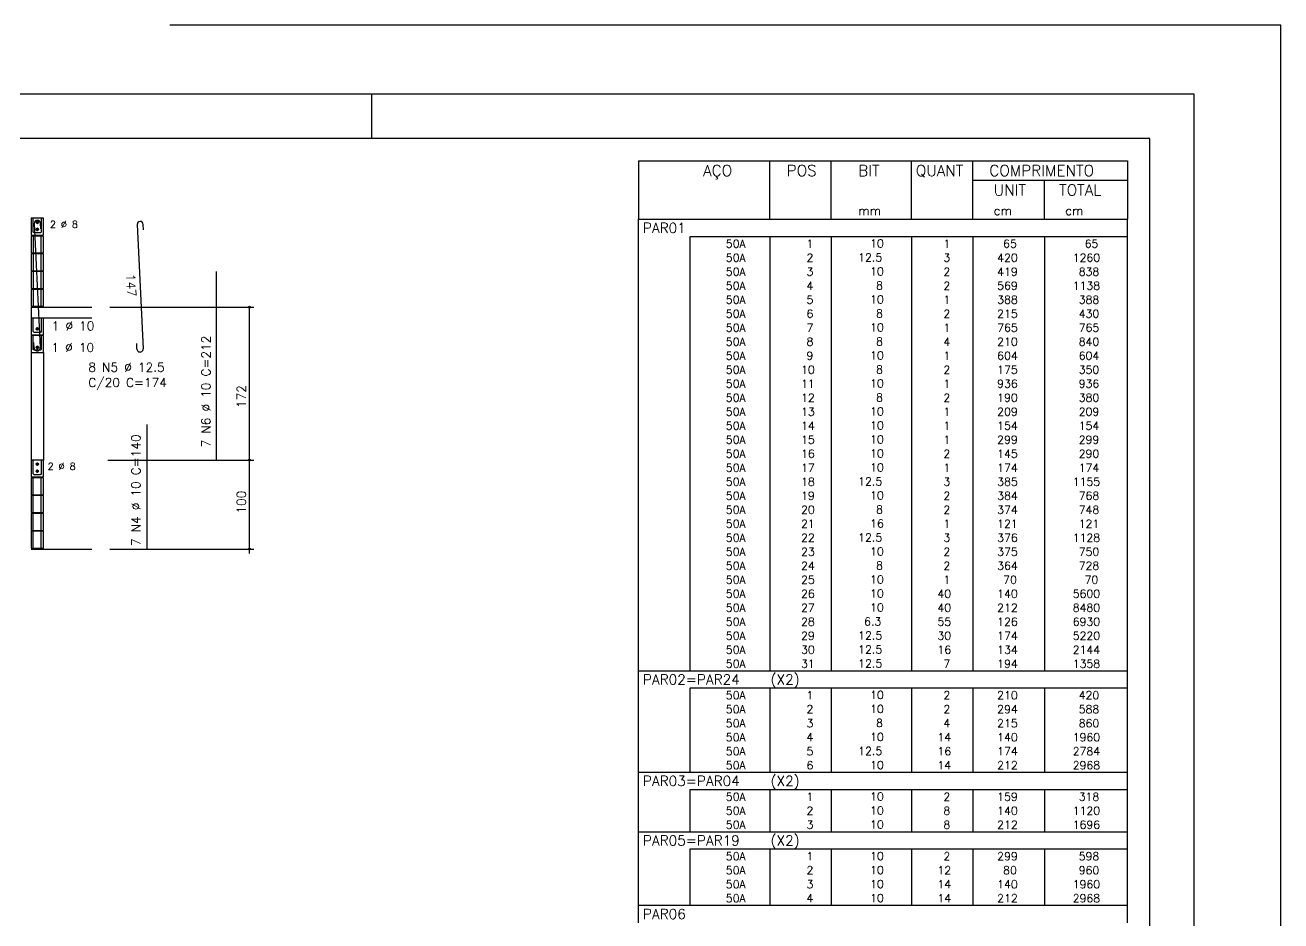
# Model space of a CAD drawing. Extents: x -2 to 121, y -2 to 61.
# Drawn here: x 92.6 to 120.85, y 40.79 to 60.95 of the extents above; entities that cross this region are included whole.
import ezdxf

# ---------------------------------------------------------------- set-up
doc = ezdxf.new("R2010")
doc.units = 0
doc.header["$MEASUREMENT"] = 0
doc.linetypes.add('HIDDEN', pattern=[0.375, 0.25, -0.125])
doc.layers.get('Defpoints').update_dxf_attribs({"linetype": 'CONTINUOUS'})
for name, color, linetype in [('ARQ_FOLHA', 7, 'CONTINUOUS'), ('PENA_02', 2, 'CONTINUOUS'), ('PENA_03', 3, 'CONTINUOUS'), ('PENA_05', 5, 'CONTINUOUS')]:
    doc.layers.add(name, color=color, linetype=linetype)
doc.styles.get("Standard").update_dxf_attribs({"font": 'ROMANS.SHX'})

msp = doc.modelspace()

# ---------------------------------------------------------------- linework, layer by layer
at = {"layer": 'ARQ_FOLHA', "color": 1}
msp.add_line((100.4, 58.396255), (100.4, 59.396255), dxfattribs=at)
for points in [[(0, -0.003745), (118.9, -0.003745), (118.9, 59.396255), (0, 59.396255)], [(2.5, 0.996255), (117.9, 0.996255), (117.9, 58.396255), (2.5, 58.396255)]]:
    msp.add_lwpolyline(points, close=True, dxfattribs=at)
at = {"layer": 'Defpoints', "color": 8, "linetype": 'HIDDEN', "ltscale": 100}
msp.add_lwpolyline([(-1.95, 60.946255), (-1.95, -1.553745), (120.85, -1.553745), (120.85, 60.946255)], close=True, dxfattribs=at)
at = {"layer": 'PENA_02', "linetype": 'Continuous'}
for p, q in [((106.4, 57.892511), (106.4, 56.580011)), ((106.4, 57.892511), (117.4, 57.892511)), ((109.35, 56.580011), (109.35, 57.892511)), ((110.73, 56.580011), (110.73, 57.892511)), ((112.54, 56.580011), (112.54, 57.892511)), ((113.92, 56.580011), (113.92, 57.892511)), ((117.4, 57.892511), (117.4, 56.580011)), ((113.92, 57.455011), (117.4, 57.455011)), ((115.53, 56.580011), (115.53, 57.455011)), ((106.4, 56.580011), (117.4, 56.580011)), ((106.4, 56.186261), (106.4, 56.580011)), ((106.4, 56.580011), (117.4, 56.580011)), ((117.4, 56.186261), (117.4, 56.580011)), ((106.4, 55.871261), (106.4, 56.186261)), ((117.4, 56.186261), (107.55, 56.186261)), ((107.55, 56.186261), (107.55, 55.871261)), ((109.35, 56.186261), (109.35, 55.871261)), ((110.73, 56.186261), (110.73, 55.871261)), ((112.54, 56.186261), (112.54, 55.871261)), ((113.92, 56.186261), (113.92, 55.871261)), ((115.53, 56.186261), (115.53, 55.871261)), ((117.4, 55.871261), (117.4, 56.186261)), ((106.4, 55.556261), (106.4, 55.871261)), ((107.55, 55.871261), (107.55, 55.556261)), ((109.35, 55.871261), (109.35, 55.556261)), ((110.73, 55.871261), (110.73, 55.556261)), ((112.54, 55.871261), (112.54, 55.556261)), ((113.92, 55.871261), (113.92, 55.556261)), ((115.53, 55.871261), (115.53, 55.556261)), ((117.4, 55.556261), (117.4, 55.871261)), ((106.4, 55.241261), (106.4, 55.556261)), ((107.55, 55.556261), (107.55, 55.241261)), ((109.35, 55.556261), (109.35, 55.241261)), ((110.73, 55.556261), (110.73, 55.241261)), ((112.54, 55.556261), (112.54, 55.241261)), ((113.92, 55.556261), (113.92, 55.241261)), ((115.53, 55.556261), (115.53, 55.241261)), ((117.4, 55.241261), (117.4, 55.556261)), ((106.4, 54.926261), (106.4, 55.241261)), ((107.55, 55.241261), (107.55, 54.926261)), ((109.35, 55.241261), (109.35, 54.926261)), ((110.73, 55.241261), (110.73, 54.926261)), ((112.54, 55.241261), (112.54, 54.926261)), ((113.92, 55.241261), (113.92, 54.926261)), ((115.53, 55.241261), (115.53, 54.926261)), ((117.4, 54.926261), (117.4, 55.241261)), ((106.4, 54.611262), (106.4, 54.926261)), ((107.55, 54.926261), (107.55, 54.611262)), ((109.35, 54.926261), (109.35, 54.611262)), ((110.73, 54.926261), (110.73, 54.611262)), ((112.54, 54.926261), (112.54, 54.611262)), ((113.92, 54.926261), (113.92, 54.611262)), ((115.53, 54.926261), (115.53, 54.611262)), ((117.4, 54.611262), (117.4, 54.926261)), ((106.4, 54.296262), (106.4, 54.611262)), ((107.55, 54.611262), (107.55, 54.296262)), ((109.35, 54.611262), (109.35, 54.296262)), ((110.73, 54.611262), (110.73, 54.296262)), ((112.54, 54.611262), (112.54, 54.296262)), ((113.92, 54.611262), (113.92, 54.296262)), ((115.53, 54.611262), (115.53, 54.296262)), ((117.4, 54.296262), (117.4, 54.611262)), ((106.4, 53.981262), (106.4, 54.296262)), ((107.55, 54.296262), (107.55, 53.981262)), ((109.35, 54.296262), (109.35, 53.981262)), ((110.73, 54.296262), (110.73, 53.981262)), ((112.54, 54.296262), (112.54, 53.981262)), ((113.92, 54.296262), (113.92, 53.981262)), ((115.53, 54.296262), (115.53, 53.981262)), ((117.4, 53.981262), (117.4, 54.296262)), ((106.4, 53.666262), (106.4, 53.981262)), ((107.55, 53.981262), (107.55, 53.666262)), ((109.35, 53.981262), (109.35, 53.666262)), ((110.73, 53.981262), (110.73, 53.666262)), ((112.54, 53.981262), (112.54, 53.666262)), ((113.92, 53.981262), (113.92, 53.666262)), ((115.53, 53.981262), (115.53, 53.666262)), ((117.4, 53.666262), (117.4, 53.981262)), ((106.4, 53.351262), (106.4, 53.666262)), ((107.55, 53.666262), (107.55, 53.351262)), ((109.35, 53.666262), (109.35, 53.351262)), ((110.73, 53.666262), (110.73, 53.351262)), ((112.54, 53.666262), (112.54, 53.351262)), ((113.92, 53.666262), (113.92, 53.351262)), ((115.53, 53.666262), (115.53, 53.351262)), ((117.4, 53.351262), (117.4, 53.666262)), ((106.4, 53.036262), (106.4, 53.351262)), ((107.55, 53.351262), (107.55, 53.036262)), ((109.35, 53.351262), (109.35, 53.036262)), ((110.73, 53.351262), (110.73, 53.036262)), ((112.54, 53.351262), (112.54, 53.036262)), ((113.92, 53.351262), (113.92, 53.036262)), ((115.53, 53.351262), (115.53, 53.036262)), ((117.4, 53.036262), (117.4, 53.351262)), ((106.4, 52.721262), (106.4, 53.036262)), ((107.55, 53.036262), (107.55, 52.721262)), ((109.35, 53.036262), (109.35, 52.721262)), ((110.73, 53.036262), (110.73, 52.721262)), ((112.54, 53.036262), (112.54, 52.721262)), ((113.92, 53.036262), (113.92, 52.721262)), ((115.53, 53.036262), (115.53, 52.721262)), ((117.4, 52.721262), (117.4, 53.036262)), ((106.4, 52.406262), (106.4, 52.721262)), ((107.55, 52.721262), (107.55, 52.406262)), ((109.35, 52.721262), (109.35, 52.406262)), ((110.73, 52.721262), (110.73, 52.406262)), ((112.54, 52.721262), (112.54, 52.406262)), ((113.92, 52.721262), (113.92, 52.406262)), ((115.53, 52.721262), (115.53, 52.406262)), ((117.4, 52.406262), (117.4, 52.721262)), ((106.4, 52.091262), (106.4, 52.406262)), ((107.55, 52.406262), (107.55, 52.091262)), ((109.35, 52.406262), (109.35, 52.091262)), ((110.73, 52.406262), (110.73, 52.091262)), ((112.54, 52.406262), (112.54, 52.091262)), ((113.92, 52.406262), (113.92, 52.091262)), ((115.53, 52.406262), (115.53, 52.091262)), ((117.4, 52.091262), (117.4, 52.406262)), ((106.4, 51.776262), (106.4, 52.091262)), ((107.55, 52.091262), (107.55, 51.776262)), ((109.35, 52.091262), (109.35, 51.776262)), ((110.73, 52.091262), (110.73, 51.776262)), ((112.54, 52.091262), (112.54, 51.776262)), ((113.92, 52.091262), (113.92, 51.776262)), ((115.53, 52.091262), (115.53, 51.776262)), ((117.4, 51.776262), (117.4, 52.091262)), ((106.4, 51.461262), (106.4, 51.776262)), ((107.55, 51.776262), (107.55, 51.461262)), ((109.35, 51.776262), (109.35, 51.461262)), ((110.73, 51.776262), (110.73, 51.461262)), ((112.54, 51.776262), (112.54, 51.461262)), ((113.92, 51.776262), (113.92, 51.461262)), ((115.53, 51.776262), (115.53, 51.461262)), ((117.4, 51.461262), (117.4, 51.776262)), ((106.4, 51.146263), (106.4, 51.461262)), ((107.55, 51.461262), (107.55, 51.146263)), ((109.35, 51.461262), (109.35, 51.146263)), ((110.73, 51.461262), (110.73, 51.146263)), ((112.54, 51.461262), (112.54, 51.146263)), ((113.92, 51.461262), (113.92, 51.146263)), ((115.53, 51.461262), (115.53, 51.146263)), ((117.4, 51.146263), (117.4, 51.461262)), ((106.4, 50.831263), (106.4, 51.146263)), ((107.55, 51.146263), (107.55, 50.831263)), ((109.35, 51.146263), (109.35, 50.831263)), ((110.73, 51.146263), (110.73, 50.831263)), ((112.54, 51.146263), (112.54, 50.831263)), ((113.92, 51.146263), (113.92, 50.831263)), ((115.53, 51.146263), (115.53, 50.831263)), ((117.4, 50.831263), (117.4, 51.146263)), ((106.4, 50.516263), (106.4, 50.831263)), ((107.55, 50.831263), (107.55, 50.516263)), ((109.35, 50.831263), (109.35, 50.516263)), ((110.73, 50.831263), (110.73, 50.516263)), ((112.54, 50.831263), (112.54, 50.516263)), ((113.92, 50.831263), (113.92, 50.516263)), ((115.53, 50.831263), (115.53, 50.516263)), ((117.4, 50.516263), (117.4, 50.831263)), ((106.4, 50.201263), (106.4, 50.516263)), ((107.55, 50.516263), (107.55, 50.201263)), ((109.35, 50.516263), (109.35, 50.201263)), ((110.73, 50.516263), (110.73, 50.201263)), ((112.54, 50.516263), (112.54, 50.201263)), ((113.92, 50.516263), (113.92, 50.201263)), ((115.53, 50.516263), (115.53, 50.201263)), ((117.4, 50.201263), (117.4, 50.516263)), ((106.4, 49.886263), (106.4, 50.201263)), ((107.55, 50.201263), (107.55, 49.886263)), ((109.35, 50.201263), (109.35, 49.886263)), ((110.73, 50.201263), (110.73, 49.886263)), ((112.54, 50.201263), (112.54, 49.886263)), ((113.92, 50.201263), (113.92, 49.886263)), ((115.53, 50.201263), (115.53, 49.886263)), ((117.4, 49.886263), (117.4, 50.201263)), ((106.4, 49.571263), (106.4, 49.886263)), ((107.55, 49.886263), (107.55, 49.571263)), ((109.35, 49.886263), (109.35, 49.571263)), ((110.73, 49.886263), (110.73, 49.571263)), ((112.54, 49.886263), (112.54, 49.571263)), ((113.92, 49.886263), (113.92, 49.571263)), ((115.53, 49.886263), (115.53, 49.571263)), ((117.4, 49.571263), (117.4, 49.886263)), ((106.4, 49.256263), (106.4, 49.571263)), ((107.55, 49.571263), (107.55, 49.256263)), ((109.35, 49.571263), (109.35, 49.256263)), ((110.73, 49.571263), (110.73, 49.256263)), ((112.54, 49.571263), (112.54, 49.256263)), ((113.92, 49.571263), (113.92, 49.256263)), ((115.53, 49.571263), (115.53, 49.256263)), ((117.4, 49.256263), (117.4, 49.571263)), ((106.4, 48.941263), (106.4, 49.256263)), ((107.55, 49.256263), (107.55, 48.941263)), ((109.35, 49.256263), (109.35, 48.941263)), ((110.73, 49.256263), (110.73, 48.941263)), ((112.54, 49.256263), (112.54, 48.941263)), ((113.92, 49.256263), (113.92, 48.941263)), ((115.53, 49.256263), (115.53, 48.941263)), ((117.4, 48.941263), (117.4, 49.256263)), ((106.4, 48.626263), (106.4, 48.941263)), ((107.55, 48.941263), (107.55, 48.626263)), ((109.35, 48.941263), (109.35, 48.626263)), ((110.73, 48.941263), (110.73, 48.626263)), ((112.54, 48.941263), (112.54, 48.626263)), ((113.92, 48.941263), (113.92, 48.626263)), ((115.53, 48.941263), (115.53, 48.626263)), ((117.4, 48.626263), (117.4, 48.941263)), ((106.4, 48.311263), (106.4, 48.626263)), ((107.55, 48.626263), (107.55, 48.311263)), ((109.35, 48.626263), (109.35, 48.311263)), ((110.73, 48.626263), (110.73, 48.311263)), ((112.54, 48.626263), (112.54, 48.311263)), ((113.92, 48.626263), (113.92, 48.311263)), ((115.53, 48.626263), (115.53, 48.311263)), ((117.4, 48.311263), (117.4, 48.626263)), ((106.4, 47.996263), (106.4, 48.311263)), ((107.55, 48.311263), (107.55, 47.996263)), ((109.35, 48.311263), (109.35, 47.996263)), ((110.73, 48.311263), (110.73, 47.996263)), ((112.54, 48.311263), (112.54, 47.996263)), ((113.92, 48.311263), (113.92, 47.996263)), ((115.53, 48.311263), (115.53, 47.996263)), ((117.4, 47.996263), (117.4, 48.311263)), ((106.4, 47.681264), (106.4, 47.996263)), ((107.55, 47.996263), (107.55, 47.681264)), ((109.35, 47.996263), (109.35, 47.681264)), ((110.73, 47.996263), (110.73, 47.681264)), ((112.54, 47.996263), (112.54, 47.681264)), ((113.92, 47.996263), (113.92, 47.681264)), ((115.53, 47.996263), (115.53, 47.681264)), ((117.4, 47.681264), (117.4, 47.996263)), ((106.4, 47.366264), (106.4, 47.681264)), ((107.55, 47.681264), (107.55, 47.366264)), ((109.35, 47.681264), (109.35, 47.366264)), ((110.73, 47.681264), (110.73, 47.366264)), ((112.54, 47.681264), (112.54, 47.366264)), ((113.92, 47.681264), (113.92, 47.366264)), ((115.53, 47.681264), (115.53, 47.366264)), ((117.4, 47.366264), (117.4, 47.681264)), ((106.4, 47.051264), (106.4, 47.366264)), ((107.55, 47.366264), (107.55, 47.051264)), ((109.35, 47.366264), (109.35, 47.051264)), ((110.73, 47.366264), (110.73, 47.051264)), ((112.54, 47.366264), (112.54, 47.051264)), ((113.92, 47.366264), (113.92, 47.051264)), ((115.53, 47.366264), (115.53, 47.051264)), ((117.4, 47.051264), (117.4, 47.366264)), ((106.4, 46.736264), (106.4, 47.051264)), ((107.55, 47.051264), (107.55, 46.736264)), ((109.35, 47.051264), (109.35, 46.736264)), ((110.73, 47.051264), (110.73, 46.736264)), ((112.54, 47.051264), (112.54, 46.736264)), ((113.92, 47.051264), (113.92, 46.736264)), ((115.53, 47.051264), (115.53, 46.736264)), ((117.4, 46.736264), (117.4, 47.051264)), ((106.4, 46.421264), (106.4, 46.736264)), ((107.55, 46.736264), (107.55, 46.421264)), ((109.35, 46.736264), (109.35, 46.421264)), ((110.73, 46.736264), (110.73, 46.421264)), ((112.54, 46.736264), (112.54, 46.421264)), ((113.92, 46.736264), (113.92, 46.421264)), ((115.53, 46.736264), (115.53, 46.421264)), ((117.4, 46.421264), (117.4, 46.736264)), ((106.4, 46.027514), (106.4, 46.421264)), ((106.4, 46.421264), (117.4, 46.421264)), ((117.4, 46.027514), (117.4, 46.421264)), ((106.4, 45.712514), (106.4, 46.027514)), ((117.4, 46.027514), (107.55, 46.027514)), ((107.55, 46.027514), (107.55, 45.712514)), ((109.35, 46.027514), (109.35, 45.712514)), ((110.73, 46.027514), (110.73, 45.712514)), ((112.54, 46.027514), (112.54, 45.712514)), ((113.92, 46.027514), (113.92, 45.712514)), ((115.53, 46.027514), (115.53, 45.712514)), ((117.4, 45.712514), (117.4, 46.027514)), ((106.4, 45.397514), (106.4, 45.712514)), ((107.55, 45.712514), (107.55, 45.397514)), ((109.35, 45.712514), (109.35, 45.397514)), ((110.73, 45.712514), (110.73, 45.397514)), ((112.54, 45.712514), (112.54, 45.397514)), ((113.92, 45.712514), (113.92, 45.397514)), ((115.53, 45.712514), (115.53, 45.397514)), ((117.4, 45.397514), (117.4, 45.712514)), ((106.4, 45.082514), (106.4, 45.397514)), ((107.55, 45.397514), (107.55, 45.082514)), ((109.35, 45.397514), (109.35, 45.082514)), ((110.73, 45.397514), (110.73, 45.082514)), ((112.54, 45.397514), (112.54, 45.082514)), ((113.92, 45.397514), (113.92, 45.082514)), ((115.53, 45.397514), (115.53, 45.082514)), ((117.4, 45.082514), (117.4, 45.397514)), ((106.4, 44.767514), (106.4, 45.082514)), ((107.55, 45.082514), (107.55, 44.767514)), ((109.35, 45.082514), (109.35, 44.767514)), ((110.73, 45.082514), (110.73, 44.767514)), ((112.54, 45.082514), (112.54, 44.767514)), ((113.92, 45.082514), (113.92, 44.767514)), ((115.53, 45.082514), (115.53, 44.767514)), ((117.4, 44.767514), (117.4, 45.082514)), ((106.4, 44.452514), (106.4, 44.767514)), ((107.55, 44.767514), (107.55, 44.452514)), ((109.35, 44.767514), (109.35, 44.452514)), ((110.73, 44.767514), (110.73, 44.452514)), ((112.54, 44.767514), (112.54, 44.452514)), ((113.92, 44.767514), (113.92, 44.452514)), ((115.53, 44.767514), (115.53, 44.452514)), ((117.4, 44.452514), (117.4, 44.767514)), ((106.4, 44.137514), (106.4, 44.452514)), ((107.55, 44.452514), (107.55, 44.137514)), ((109.35, 44.452514), (109.35, 44.137514)), ((110.73, 44.452514), (110.73, 44.137514)), ((112.54, 44.452514), (112.54, 44.137514)), ((113.92, 44.452514), (113.92, 44.137514)), ((115.53, 44.452514), (115.53, 44.137514)), ((117.4, 44.137514), (117.4, 44.452514)), ((106.4, 43.743764), (106.4, 44.137514)), ((106.4, 44.137514), (117.4, 44.137514)), ((117.4, 43.743764), (117.4, 44.137514)), ((106.4, 43.428765), (106.4, 43.743764)), ((117.4, 43.743764), (107.55, 43.743764)), ((107.55, 43.743764), (107.55, 43.428765)), ((109.35, 43.743764), (109.35, 43.428765)), ((110.73, 43.743764), (110.73, 43.428765)), ((112.54, 43.743764), (112.54, 43.428765)), ((113.92, 43.743764), (113.92, 43.428765)), ((115.53, 43.743764), (115.53, 43.428765)), ((117.4, 43.428765), (117.4, 43.743764)), ((106.4, 43.113765), (106.4, 43.428765)), ((107.55, 43.428765), (107.55, 43.113765)), ((109.35, 43.428765), (109.35, 43.113765)), ((110.73, 43.428765), (110.73, 43.113765)), ((112.54, 43.428765), (112.54, 43.113765)), ((113.92, 43.428765), (113.92, 43.113765)), ((115.53, 43.428765), (115.53, 43.113765)), ((117.4, 43.113765), (117.4, 43.428765)), ((106.4, 42.798765), (106.4, 43.113765)), ((107.55, 43.113765), (107.55, 42.798765)), ((109.35, 43.113765), (109.35, 42.798765)), ((110.73, 43.113765), (110.73, 42.798765)), ((112.54, 43.113765), (112.54, 42.798765)), ((113.92, 43.113765), (113.92, 42.798765)), ((115.53, 43.113765), (115.53, 42.798765)), ((117.4, 42.798765), (117.4, 43.113765)), ((106.4, 42.405015), (106.4, 42.798765)), ((106.4, 42.798765), (117.4, 42.798765)), ((117.4, 42.405015), (117.4, 42.798765)), ((106.4, 42.090015), (106.4, 42.405015)), ((117.4, 42.405015), (107.55, 42.405015)), ((107.55, 42.405015), (107.55, 42.090015)), ((109.35, 42.405015), (109.35, 42.090015)), ((110.73, 42.405015), (110.73, 42.090015)), ((112.54, 42.405015), (112.54, 42.090015)), ((113.92, 42.405015), (113.92, 42.090015)), ((115.53, 42.405015), (115.53, 42.090015)), ((117.4, 42.090015), (117.4, 42.405015)), ((106.4, 41.775015), (106.4, 42.090015)), ((107.55, 42.090015), (107.55, 41.775015)), ((109.35, 42.090015), (109.35, 41.775015)), ((110.73, 42.090015), (110.73, 41.775015)), ((112.54, 42.090015), (112.54, 41.775015)), ((113.92, 42.090015), (113.92, 41.775015)), ((115.53, 42.090015), (115.53, 41.775015)), ((117.4, 41.775015), (117.4, 42.090015)), ((106.4, 41.460015), (106.4, 41.775015)), ((107.55, 41.775015), (107.55, 41.460015)), ((109.35, 41.775015), (109.35, 41.460015)), ((110.73, 41.775015), (110.73, 41.460015)), ((112.54, 41.775015), (112.54, 41.460015)), ((113.92, 41.775015), (113.92, 41.460015)), ((115.53, 41.775015), (115.53, 41.460015)), ((117.4, 41.460015), (117.4, 41.775015)), ((106.4, 41.145015), (106.4, 41.460015)), ((107.55, 41.460015), (107.55, 41.145015)), ((109.35, 41.460015), (109.35, 41.145015)), ((110.73, 41.460015), (110.73, 41.145015)), ((112.54, 41.460015), (112.54, 41.145015)), ((113.92, 41.460015), (113.92, 41.145015)), ((115.53, 41.460015), (115.53, 41.145015)), ((117.4, 41.145015), (117.4, 41.460015)), ((106.4, 40.751265), (106.4, 41.145015)), ((106.4, 41.145015), (117.4, 41.145015)), ((117.4, 40.751265), (117.4, 41.145015))]:
    msp.add_line(p, q, dxfattribs=at)
for centre, radius in [((97.644316, 54.599967), 0.02), ((97.644316, 54.599967), 0.01), ((97.644316, 51.159967), 0.02), ((97.644316, 51.159967), 0.01), ((97.644316, 49.159967), 0.02), ((97.644316, 49.159967), 0.01)]:
    msp.add_circle(centre, radius, dxfattribs=at)
at = {"layer": 'PENA_03', "linetype": 'Continuous'}
for p, q in [((92.728837, 54.599967), (92.728837, 53.979967)), ((92.728837, 54.599967), (94.099516, 54.599967)), ((94.499516, 54.599967), (97.744316, 54.599967)), ((97.644316, 49.059435), (97.644316, 54.599967)), ((92.728837, 54.359967), (94.099516, 54.359967)), ((92.728837, 53.579967), (92.728837, 51.159967)), ((93.008837, 53.579967), (93.008837, 51.159967)), ((94.457585, 51.159967), (97.744316, 51.159967)), ((92.778837, 50.379967), (92.778837, 50.759967)), ((92.958837, 50.379967), (92.958837, 50.759967)), ((92.778837, 49.979967), (92.778837, 50.359967)), ((92.958837, 49.979967), (92.958837, 50.359967)), ((92.778837, 49.579967), (92.778837, 49.959967)), ((92.958837, 49.579967), (92.958837, 49.959967)), ((92.778837, 49.179967), (92.778837, 49.559967)), ((92.958837, 49.179967), (92.958837, 49.559967)), ((92.728837, 49.159967), (94.099516, 49.159967)), ((94.499516, 49.159967), (97.744316, 49.159967))]:
    msp.add_line(p, q, dxfattribs=at)
for points in [[(92.728837, 56.219967), (93.008837, 56.219967), (93.008837, 56.599967), (92.728837, 56.599967), (92.728837, 56.219967)], [(92.958837, 56.599967), (92.958837, 56.289967), (92.938837, 56.269967), (92.798837, 56.269967), (92.778837, 56.289967), (92.778837, 56.599967)], [(92.893386, 56.509702), (92.891224, 56.51987), (92.885114, 56.52828), (92.876111, 56.533478), (92.865772, 56.534565), (92.855886, 56.531352), (92.84816, 56.524396), (92.843932, 56.514899), (92.843932, 56.504504), (92.84816, 56.495007), (92.855886, 56.488051), (92.865772, 56.484838), (92.876111, 56.485925), (92.885114, 56.491123), (92.891224, 56.499533), (92.893386, 56.509702)], [(92.893386, 56.350958), (92.891224, 56.361126), (92.885114, 56.369536), (92.876111, 56.374734), (92.865772, 56.375821), (92.855886, 56.372608), (92.84816, 56.365652), (92.843932, 56.356155), (92.843932, 56.34576), (92.84816, 56.336263), (92.855886, 56.329307), (92.865772, 56.326095), (92.876111, 56.327181), (92.885114, 56.332379), (92.891224, 56.340789), (92.893386, 56.350958)], [(92.728837, 55.819967), (93.008837, 55.819967), (93.008837, 56.199967), (92.728837, 56.199967), (92.728837, 55.819967)], [(92.778837, 55.819967), (92.958837, 55.819967), (92.958837, 56.199967), (92.778837, 56.199967), (92.778837, 55.819967)], [(92.728837, 55.419967), (93.008837, 55.419967), (93.008837, 55.799967), (92.728837, 55.799967), (92.728837, 55.419967)], [(92.778837, 55.419967), (92.958837, 55.419967), (92.958837, 55.799967), (92.778837, 55.799967), (92.778837, 55.419967)], [(92.728837, 55.019967), (93.008837, 55.019967), (93.008837, 55.399967), (92.728837, 55.399967), (92.728837, 55.019967)], [(92.778837, 55.019967), (92.958837, 55.019967), (92.958837, 55.399967), (92.778837, 55.399967), (92.778837, 55.019967)], [(92.728837, 54.619967), (93.008837, 54.619967), (93.008837, 54.999967), (92.728837, 54.999967), (92.728837, 54.619967)], [(92.778837, 54.619967), (92.958837, 54.619967), (92.958837, 54.999967), (92.778837, 54.999967), (92.778837, 54.619967)], [(92.728837, 53.979967), (93.008837, 53.979967), (93.008837, 54.359967)], [(92.958837, 54.359967), (92.958837, 54.049967), (92.938837, 54.029967), (92.798837, 54.029967), (92.778837, 54.049967), (92.778837, 54.359967)], [(92.893386, 54.110958), (92.891224, 54.121126), (92.885114, 54.129536), (92.876111, 54.134734), (92.865772, 54.135821), (92.855886, 54.132608), (92.84816, 54.125652), (92.843932, 54.116155), (92.843932, 54.10576), (92.84816, 54.096263), (92.855886, 54.089307), (92.865772, 54.086094), (92.876111, 54.087181), (92.885114, 54.092379), (92.891224, 54.100789), (92.893386, 54.110958)], [(92.728837, 53.579967), (93.008837, 53.579967), (93.008837, 53.959967), (92.728837, 53.959967), (92.728837, 53.579967)], [(92.958837, 53.959967), (92.958837, 53.649967), (92.938837, 53.629967), (92.798837, 53.629967), (92.778837, 53.649967), (92.778837, 53.959967)], [(92.895433, 53.694967), (92.893272, 53.705136), (92.887161, 53.713546), (92.878158, 53.718744), (92.86782, 53.71983), (92.857933, 53.716618), (92.850208, 53.709662), (92.845979, 53.700165), (92.845979, 53.68977), (92.850208, 53.680273), (92.857933, 53.673317), (92.86782, 53.670104), (92.878158, 53.671191), (92.887161, 53.676389), (92.893272, 53.684799), (92.895433, 53.694967)], [(92.728837, 50.779967), (93.008837, 50.779967), (93.008837, 51.159967), (92.728837, 51.159967), (92.728837, 50.779967)], [(92.958837, 51.159967), (92.958837, 50.849967), (92.938837, 50.829967), (92.798837, 50.829967), (92.778837, 50.849967), (92.778837, 51.159967)], [(92.893386, 51.069701), (92.891224, 51.07987), (92.885114, 51.08828), (92.876111, 51.093478), (92.865772, 51.094564), (92.855886, 51.091352), (92.84816, 51.084396), (92.843932, 51.074899), (92.843932, 51.064504), (92.84816, 51.055007), (92.855886, 51.048051), (92.865772, 51.044838), (92.876111, 51.045925), (92.885114, 51.051123), (92.891224, 51.059533), (92.893386, 51.069701)], [(92.893386, 50.910958), (92.891224, 50.921126), (92.885114, 50.929536), (92.876111, 50.934734), (92.865772, 50.935821), (92.855886, 50.932608), (92.84816, 50.925652), (92.843932, 50.916155), (92.843932, 50.90576), (92.84816, 50.896263), (92.855886, 50.889307), (92.865772, 50.886094), (92.876111, 50.887181), (92.885114, 50.892379), (92.891224, 50.900789), (92.893386, 50.910958)], [(92.728837, 50.379967), (93.008837, 50.379967), (93.008837, 50.759967), (92.728837, 50.759967), (92.728837, 50.379967)], [(92.728837, 49.979967), (93.008837, 49.979967), (93.008837, 50.359967), (92.728837, 50.359967), (92.728837, 49.979967)], [(92.728837, 49.579967), (93.008837, 49.579967), (93.008837, 49.959967), (92.728837, 49.959967), (92.728837, 49.579967)], [(92.728837, 49.179967), (93.008837, 49.179967), (93.008837, 49.559967), (92.728837, 49.559967), (92.728837, 49.179967)]]:
    msp.add_lwpolyline(points, dxfattribs=at)
for centre in [(92.868386, 56.509702), (92.868386, 56.350958), (92.868386, 54.110958), (92.870433, 53.694967), (92.868386, 51.069701), (92.868386, 50.910958)]:
    msp.add_circle(centre, 0.025, dxfattribs=at)
for points in [[(92.893386, 56.509702), (92.84816, 56.524396), (92.843932, 56.514899)], [(92.893386, 56.509702), (92.843932, 56.514899), (92.843932, 56.504504)], [(92.893386, 56.509702), (92.843932, 56.504504), (92.84816, 56.495007)], [(92.893386, 56.509702), (92.855886, 56.531352), (92.844893, 56.518252)], [(92.893386, 56.509702), (92.844893, 56.518252), (92.844893, 56.501151)], [(92.893386, 56.509702), (92.844893, 56.501151), (92.855886, 56.488051)], [(92.893386, 56.509702), (92.855886, 56.531352), (92.84816, 56.524396)], [(92.893386, 56.509702), (92.84816, 56.495007), (92.855886, 56.488051)], [(92.893386, 56.509702), (92.865772, 56.534565), (92.855886, 56.531352)], [(92.893386, 56.509702), (92.872727, 56.534322), (92.855886, 56.531352)], [(92.893386, 56.509702), (92.855886, 56.488051), (92.872727, 56.485081)], [(92.893386, 56.509702), (92.855886, 56.488051), (92.865772, 56.484838)], [(92.893386, 56.509702), (92.876111, 56.533478), (92.865772, 56.534565)], [(92.893386, 56.509702), (92.865772, 56.484838), (92.876111, 56.485925)], [(92.893386, 56.509702), (92.887537, 56.525771), (92.872727, 56.534322)], [(92.893386, 56.509702), (92.872727, 56.485081), (92.887537, 56.493632)], [(92.893386, 56.509702), (92.885114, 56.52828), (92.876111, 56.533478)], [(92.893386, 56.509702), (92.876111, 56.485925), (92.885114, 56.491123)], [(92.893386, 56.509702), (92.891224, 56.51987), (92.885114, 56.52828)], [(92.893386, 56.509702), (92.885114, 56.491123), (92.891224, 56.499533)], [(92.893386, 56.509702), (92.887537, 56.493632), (92.893386, 56.509702)], [(92.893386, 56.509702), (92.891224, 56.499533), (92.893386, 56.509702)], [(92.893386, 56.350958), (92.84816, 56.365652), (92.843932, 56.356155)], [(92.893386, 56.350958), (92.843932, 56.356155), (92.843932, 56.34576)], [(92.893386, 56.350958), (92.843932, 56.34576), (92.84816, 56.336263)], [(92.893386, 56.350958), (92.855886, 56.372608), (92.844893, 56.359508)], [(92.893386, 56.350958), (92.844893, 56.359508), (92.844893, 56.342407)], [(92.893386, 56.350958), (92.844893, 56.342407), (92.855886, 56.329307)], [(92.893386, 56.350958), (92.855886, 56.372608), (92.84816, 56.365652)], [(92.893386, 56.350958), (92.84816, 56.336263), (92.855886, 56.329307)], [(92.893386, 56.350958), (92.865772, 56.375821), (92.855886, 56.372608)], [(92.893386, 56.350958), (92.872727, 56.375578), (92.855886, 56.372608)], [(92.893386, 56.350958), (92.855886, 56.329307), (92.872727, 56.326337)], [(92.893386, 56.350958), (92.855886, 56.329307), (92.865772, 56.326095)], [(92.893386, 56.350958), (92.876111, 56.374734), (92.865772, 56.375821)], [(92.893386, 56.350958), (92.865772, 56.326095), (92.876111, 56.327181)], [(92.893386, 56.350958), (92.887537, 56.367027), (92.872727, 56.375578)], [(92.893386, 56.350958), (92.872727, 56.326337), (92.887537, 56.334888)], [(92.893386, 56.350958), (92.885114, 56.369536), (92.876111, 56.374734)], [(92.893386, 56.350958), (92.876111, 56.327181), (92.885114, 56.332379)], [(92.893386, 56.350958), (92.891224, 56.361126), (92.885114, 56.369536)], [(92.893386, 56.350958), (92.885114, 56.332379), (92.891224, 56.340789)], [(92.893386, 56.350958), (92.887537, 56.334888), (92.893386, 56.350958)], [(92.893386, 56.350958), (92.891224, 56.340789), (92.893386, 56.350958)], [(92.893386, 54.110958), (92.84816, 54.125652), (92.843932, 54.116155)], [(92.893386, 54.110958), (92.843932, 54.116155), (92.843932, 54.10576)], [(92.893386, 54.110958), (92.843932, 54.10576), (92.84816, 54.096263)], [(92.893386, 54.110958), (92.855886, 54.132608), (92.844893, 54.119508)], [(92.893386, 54.110958), (92.844893, 54.119508), (92.844893, 54.102407)], [(92.893386, 54.110958), (92.844893, 54.102407), (92.855886, 54.089307)], [(92.893386, 54.110958), (92.855886, 54.132608), (92.84816, 54.125652)], [(92.893386, 54.110958), (92.84816, 54.096263), (92.855886, 54.089307)], [(92.893386, 54.110958), (92.865772, 54.135821), (92.855886, 54.132608)], [(92.893386, 54.110958), (92.872727, 54.135578), (92.855886, 54.132608)], [(92.893386, 54.110958), (92.855886, 54.089307), (92.872727, 54.086337)], [(92.893386, 54.110958), (92.855886, 54.089307), (92.865772, 54.086094)], [(92.893386, 54.110958), (92.876111, 54.134734), (92.865772, 54.135821)], [(92.893386, 54.110958), (92.865772, 54.086094), (92.876111, 54.087181)], [(92.893386, 54.110958), (92.887537, 54.127027), (92.872727, 54.135578)], [(92.893386, 54.110958), (92.872727, 54.086337), (92.887537, 54.094888)], [(92.893386, 54.110958), (92.885114, 54.129536), (92.876111, 54.134734)], [(92.893386, 54.110958), (92.876111, 54.087181), (92.885114, 54.092379)], [(92.893386, 54.110958), (92.891224, 54.121126), (92.885114, 54.129536)], [(92.893386, 54.110958), (92.885114, 54.092379), (92.891224, 54.100789)], [(92.893386, 54.110958), (92.887537, 54.094888), (92.893386, 54.110958)], [(92.893386, 54.110958), (92.891224, 54.100789), (92.893386, 54.110958)], [(92.895433, 53.694967), (92.850208, 53.709662), (92.845979, 53.700165)], [(92.895433, 53.694967), (92.845979, 53.700165), (92.845979, 53.68977)], [(92.895433, 53.694967), (92.845979, 53.68977), (92.850208, 53.680273)], [(92.895433, 53.694967), (92.857933, 53.716618), (92.846941, 53.703518)], [(92.895433, 53.694967), (92.846941, 53.703518), (92.846941, 53.686417)], [(92.895433, 53.694967), (92.846941, 53.686417), (92.857933, 53.673317)], [(92.895433, 53.694967), (92.857933, 53.716618), (92.850208, 53.709662)], [(92.895433, 53.694967), (92.850208, 53.680273), (92.857933, 53.673317)], [(92.895433, 53.694967), (92.86782, 53.71983), (92.857933, 53.716618)], [(92.895433, 53.694967), (92.874774, 53.719588), (92.857933, 53.716618)], [(92.895433, 53.694967), (92.857933, 53.673317), (92.874774, 53.670347)], [(92.895433, 53.694967), (92.857933, 53.673317), (92.86782, 53.670104)], [(92.895433, 53.694967), (92.878158, 53.718744), (92.86782, 53.71983)], [(92.895433, 53.694967), (92.86782, 53.670104), (92.878158, 53.671191)], [(92.895433, 53.694967), (92.889584, 53.711037), (92.874774, 53.719588)], [(92.895433, 53.694967), (92.874774, 53.670347), (92.889584, 53.678898)], [(92.895433, 53.694967), (92.887161, 53.713546), (92.878158, 53.718744)], [(92.895433, 53.694967), (92.878158, 53.671191), (92.887161, 53.676389)], [(92.895433, 53.694967), (92.893272, 53.705136), (92.887161, 53.713546)], [(92.895433, 53.694967), (92.887161, 53.676389), (92.893272, 53.684799)], [(92.895433, 53.694967), (92.889584, 53.678898), (92.895433, 53.694967)], [(92.895433, 53.694967), (92.893272, 53.684799), (92.895433, 53.694967)], [(92.893386, 51.069701), (92.84816, 51.084396), (92.843932, 51.074899)], [(92.893386, 51.069701), (92.843932, 51.074899), (92.843932, 51.064504)], [(92.893386, 51.069701), (92.843932, 51.064504), (92.84816, 51.055007)], [(92.893386, 50.910958), (92.84816, 50.925652), (92.843932, 50.916155)], [(92.893386, 50.910958), (92.843932, 50.916155), (92.843932, 50.90576)], [(92.893386, 50.910958), (92.843932, 50.90576), (92.84816, 50.896263)], [(92.893386, 51.069701), (92.855886, 51.091352), (92.844893, 51.078252)], [(92.893386, 51.069701), (92.844893, 51.078252), (92.844893, 51.061151)], [(92.893386, 51.069701), (92.844893, 51.061151), (92.855886, 51.048051)], [(92.893386, 50.910958), (92.855886, 50.932608), (92.844893, 50.919508)], [(92.893386, 50.910958), (92.844893, 50.919508), (92.844893, 50.902407)], [(92.893386, 50.910958), (92.844893, 50.902407), (92.855886, 50.889307)], [(92.893386, 51.069701), (92.855886, 51.091352), (92.84816, 51.084396)], [(92.893386, 51.069701), (92.84816, 51.055007), (92.855886, 51.048051)], [(92.893386, 50.910958), (92.855886, 50.932608), (92.84816, 50.925652)], [(92.893386, 50.910958), (92.84816, 50.896263), (92.855886, 50.889307)], [(92.893386, 51.069701), (92.865772, 51.094564), (92.855886, 51.091352)], [(92.893386, 51.069701), (92.872727, 51.094322), (92.855886, 51.091352)], [(92.893386, 51.069701), (92.855886, 51.048051), (92.872727, 51.045081)], [(92.893386, 51.069701), (92.855886, 51.048051), (92.865772, 51.044838)], [(92.893386, 50.910958), (92.865772, 50.935821), (92.855886, 50.932608)], [(92.893386, 50.910958), (92.872727, 50.935578), (92.855886, 50.932608)], [(92.893386, 50.910958), (92.855886, 50.889307), (92.872727, 50.886337)], [(92.893386, 50.910958), (92.855886, 50.889307), (92.865772, 50.886094)], [(92.893386, 51.069701), (92.876111, 51.093478), (92.865772, 51.094564)], [(92.893386, 51.069701), (92.865772, 51.044838), (92.876111, 51.045925)], [(92.893386, 50.910958), (92.876111, 50.934734), (92.865772, 50.935821)], [(92.893386, 50.910958), (92.865772, 50.886094), (92.876111, 50.887181)], [(92.893386, 51.069701), (92.887537, 51.085771), (92.872727, 51.094322)], [(92.893386, 51.069701), (92.872727, 51.045081), (92.887537, 51.053632)], [(92.893386, 50.910958), (92.887537, 50.927027), (92.872727, 50.935578)], [(92.893386, 50.910958), (92.872727, 50.886337), (92.887537, 50.894888)], [(92.893386, 51.069701), (92.885114, 51.08828), (92.876111, 51.093478)], [(92.893386, 51.069701), (92.876111, 51.045925), (92.885114, 51.051123)], [(92.893386, 50.910958), (92.885114, 50.929536), (92.876111, 50.934734)], [(92.893386, 50.910958), (92.876111, 50.887181), (92.885114, 50.892379)], [(92.893386, 51.069701), (92.891224, 51.07987), (92.885114, 51.08828)], [(92.893386, 51.069701), (92.885114, 51.051123), (92.891224, 51.059533)], [(92.893386, 50.910958), (92.891224, 50.921126), (92.885114, 50.929536)], [(92.893386, 50.910958), (92.885114, 50.892379), (92.891224, 50.900789)], [(92.893386, 51.069701), (92.887537, 51.053632), (92.893386, 51.069701)], [(92.893386, 50.910958), (92.887537, 50.894888), (92.893386, 50.910958)], [(92.893386, 51.069701), (92.891224, 51.059533), (92.893386, 51.069701)], [(92.893386, 50.910958), (92.891224, 50.900789), (92.893386, 50.910958)]]:
    msp.add_solid(points, dxfattribs=at)
at = {"layer": 'PENA_05', "linetype": 'Continuous'}
for p, q in [((92.802018, 56.484559), (92.935656, 53.690553)), ((92.945832, 56.366295), (92.93986, 56.491152)), ((95.11645, 56.457323), (95.250088, 53.663317)), ((95.260264, 56.339059), (95.254292, 56.463916)), ((96.903256, 51.159967), (96.903256, 55.399967)), ((92.797813, 53.68396), (92.791841, 53.808817)), ((95.112246, 53.656724), (95.106274, 53.781581)), ((95.339158, 49.159967), (95.339158, 51.959967))]:
    msp.add_line(p, q, dxfattribs=at)
for centre, start, end in [((92.870939, 56.487855), 2.738388, 182.738388), ((95.185371, 56.460619), 2.738388, 182.738388), ((92.866735, 53.687257), 182.738388, 2.738388), ((95.181167, 53.660021), 182.738388, 2.738388)]:
    msp.add_arc(centre, 0.069, start, end, dxfattribs=at)

# ---------------------------------------------------------------- texts
at = {"layer": 'PENA_02', "linetype": 'Continuous'}
for s, height, p in [('AÇO', 0.25, (107.84958, 57.548761)), ('POS', 0.25, (109.73, 57.548761)), ('BIT', 0.25, (111.34, 57.548761)), ('QUANT', 0.25, (112.636489, 57.548761)), ('COMPRIMENTO', 0.25, (114.289469, 57.548761)), ('UNIT', 0.25, (114.386854, 57.111261)), ('TOTAL', 0.25, (115.859307, 57.111261)), ('mm', 0.2, (111.34, 56.673761)), ('cm', 0.2, (114.386854, 56.673761)), ('cm', 0.2, (115.996854, 56.673761)), ('PAR01', 0.225, (106.495798, 56.270636)), ('     50A', 0.18, (107.689661, 55.938761)), ('  1', 0.18, (109.93, 55.938761)), ('     10', 0.18, (110.936543, 55.944201)), ('    1', 0.18, (112.72, 55.938761)), ('     65', 0.18, (113.93, 55.938761)), ('     65', 0.18, (115.763622, 55.938761)), ('     50A', 0.18, (107.689661, 55.623761)), ('  2', 0.18, (109.93, 55.623761)), ('   12.5', 0.18, (110.936543, 55.629201)), ('    3', 0.18, (112.72, 55.623761)), ('    420', 0.18, (113.93, 55.623761)), ('   1260', 0.18, (115.763622, 55.623761)), ('     50A', 0.18, (107.689661, 55.308761)), ('  3', 0.18, (109.93, 55.308761)), ('     10', 0.18, (110.936543, 55.314201)), ('    2', 0.18, (112.72, 55.308761)), ('    419', 0.18, (113.93, 55.308761)), ('    838', 0.18, (115.763622, 55.308761)), ('     50A', 0.18, (107.689661, 54.993761)), ('  4', 0.18, (109.93, 54.993761)), ('      8', 0.18, (110.936543, 54.999201)), ('    2', 0.18, (112.72, 54.993761)), ('    569', 0.18, (113.93, 54.993761)), ('   1138', 0.18, (115.763622, 54.993761)), ('     50A', 0.18, (107.689661, 54.678761)), ('  5', 0.18, (109.93, 54.678761)), ('     10', 0.18, (110.936543, 54.684201)), ('    1', 0.18, (112.72, 54.678761)), ('    388', 0.18, (113.93, 54.678761)), ('    388', 0.18, (115.763622, 54.678761)), ('     50A', 0.18, (107.689661, 54.363761)), ('  6', 0.18, (109.93, 54.363761)), ('      8', 0.18, (110.936543, 54.369201)), ('    2', 0.18, (112.72, 54.363761)), ('    215', 0.18, (113.93, 54.363761)), ('    430', 0.18, (115.763622, 54.363761)), ('     50A', 0.18, (107.689661, 54.048762)), ('  7', 0.18, (109.93, 54.048762)), ('     10', 0.18, (110.936543, 54.054201)), ('    1', 0.18, (112.72, 54.048762)), ('    765', 0.18, (113.93, 54.048762)), ('    765', 0.18, (115.763622, 54.048762)), ('     50A', 0.18, (107.689661, 53.733762)), ('  8', 0.18, (109.93, 53.733762)), ('      8', 0.18, (110.936543, 53.739201)), ('    4', 0.18, (112.72, 53.733762)), ('    210', 0.18, (113.93, 53.733762)), ('    840', 0.18, (115.763622, 53.733762)), ('     50A', 0.18, (107.689661, 53.418762)), ('  9', 0.18, (109.93, 53.418762)), ('     10', 0.18, (110.936543, 53.424201)), ('    1', 0.18, (112.72, 53.418762)), ('    604', 0.18, (113.93, 53.418762)), ('    604', 0.18, (115.763622, 53.418762)), ('     50A', 0.18, (107.689661, 53.103762)), (' 10', 0.18, (109.93, 53.103762)), ('      8', 0.18, (110.936543, 53.109201)), ('    2', 0.18, (112.72, 53.103762)), ('    175', 0.18, (113.93, 53.103762)), ('    350', 0.18, (115.763622, 53.103762)), ('     50A', 0.18, (107.689661, 52.788762)), (' 11', 0.18, (109.93, 52.788762)), ('     10', 0.18, (110.936543, 52.794201)), ('    1', 0.18, (112.72, 52.788762)), ('    936', 0.18, (113.93, 52.788762)), ('    936', 0.18, (115.763622, 52.788762)), ('     50A', 0.18, (107.689661, 52.473762)), (' 12', 0.18, (109.93, 52.473762)), ('      8', 0.18, (110.936543, 52.479202)), ('    2', 0.18, (112.72, 52.473762)), ('    190', 0.18, (113.93, 52.473762)), ('    380', 0.18, (115.763622, 52.473762)), ('     50A', 0.18, (107.689661, 52.158762)), (' 13', 0.18, (109.93, 52.158762)), ('     10', 0.18, (110.936543, 52.164202)), ('    1', 0.18, (112.72, 52.158762)), ('    209', 0.18, (113.93, 52.158762)), ('    209', 0.18, (115.763622, 52.158762)), ('     50A', 0.18, (107.689661, 51.843762)), (' 14', 0.18, (109.93, 51.843762)), ('     10', 0.18, (110.936543, 51.849202)), ('    1', 0.18, (112.72, 51.843762)), ('    154', 0.18, (113.93, 51.843762)), ('    154', 0.18, (115.763622, 51.843762)), ('     50A', 0.18, (107.689661, 51.528762)), (' 15', 0.18, (109.93, 51.528762)), ('     10', 0.18, (110.936543, 51.534202)), ('    1', 0.18, (112.72, 51.528762)), ('    299', 0.18, (113.93, 51.528762)), ('    299', 0.18, (115.763622, 51.528762)), ('     50A', 0.18, (107.689661, 51.213762)), (' 16', 0.18, (109.93, 51.213762)), ('     10', 0.18, (110.936543, 51.219202)), ('    2', 0.18, (112.72, 51.213762)), ('    145', 0.18, (113.93, 51.213762)), ('    290', 0.18, (115.763622, 51.213762)), ('     50A', 0.18, (107.689661, 50.898762)), (' 17', 0.18, (109.93, 50.898762)), ('     10', 0.18, (110.936543, 50.904202)), ('    1', 0.18, (112.72, 50.898762)), ('    174', 0.18, (113.93, 50.898762)), ('    174', 0.18, (115.763622, 50.898762)), ('     50A', 0.18, (107.689661, 50.583763)), (' 18', 0.18, (109.93, 50.583763)), ('   12.5', 0.18, (110.936543, 50.589202)), ('    3', 0.18, (112.72, 50.583763)), ('    385', 0.18, (113.93, 50.583763)), ('   1155', 0.18, (115.763622, 50.583763)), ('     50A', 0.18, (107.689661, 50.268763)), (' 19', 0.18, (109.93, 50.268763)), ('     10', 0.18, (110.936543, 50.274202)), ('    2', 0.18, (112.72, 50.268763)), ('    384', 0.18, (113.93, 50.268763)), ('    768', 0.18, (115.763622, 50.268763)), ('     50A', 0.18, (107.689661, 49.953763)), (' 20', 0.18, (109.93, 49.953763)), ('      8', 0.18, (110.936543, 49.959202)), ('    2', 0.18, (112.72, 49.953763)), ('    374', 0.18, (113.93, 49.953763)), ('    748', 0.18, (115.763622, 49.953763)), ('     50A', 0.18, (107.689661, 49.638763)), (' 21', 0.18, (109.93, 49.638763)), ('     16', 0.18, (110.936543, 49.644202)), ('    1', 0.18, (112.72, 49.638763)), ('    121', 0.18, (113.93, 49.638763)), ('    121', 0.18, (115.763622, 49.638763)), ('     50A', 0.18, (107.689661, 49.323763)), (' 22', 0.18, (109.93, 49.323763)), ('   12.5', 0.18, (110.936543, 49.329202)), ('    3', 0.18, (112.72, 49.323763)), ('    376', 0.18, (113.93, 49.323763)), ('   1128', 0.18, (115.763622, 49.323763)), ('     50A', 0.18, (107.689661, 49.008763)), (' 23', 0.18, (109.93, 49.008763)), ('     10', 0.18, (110.936543, 49.014203)), ('    2', 0.18, (112.72, 49.008763)), ('    375', 0.18, (113.93, 49.008763)), ('    750', 0.18, (115.763622, 49.008763)), ('     50A', 0.18, (107.689661, 48.693763)), (' 24', 0.18, (109.93, 48.693763)), ('      8', 0.18, (110.936543, 48.699203)), ('    2', 0.18, (112.72, 48.693763)), ('    364', 0.18, (113.93, 48.693763)), ('    728', 0.18, (115.763622, 48.693763)), ('     50A', 0.18, (107.689661, 48.378763)), (' 25', 0.18, (109.93, 48.378763)), ('     10', 0.18, (110.936543, 48.384203)), ('    1', 0.18, (112.72, 48.378763)), ('     70', 0.18, (113.93, 48.378763)), ('     70', 0.18, (115.763622, 48.378763)), ('     50A', 0.18, (107.689661, 48.063763)), (' 26', 0.18, (109.93, 48.063763)), ('     10', 0.18, (110.936543, 48.069203)), ('   40', 0.18, (112.72, 48.063763)), ('    140', 0.18, (113.93, 48.063763)), ('   5600', 0.18, (115.763622, 48.063763)), ('     50A', 0.18, (107.689661, 47.748763)), (' 27', 0.18, (109.93, 47.748763)), ('     10', 0.18, (110.936543, 47.754203)), ('   40', 0.18, (112.72, 47.748763)), ('    212', 0.18, (113.93, 47.748763)), ('   8480', 0.18, (115.763622, 47.748763)), ('     50A', 0.18, (107.689661, 47.433763)), (' 28', 0.18, (109.93, 47.433763)), ('    6.3', 0.18, (110.936543, 47.439203)), ('   55', 0.18, (112.72, 47.433763)), ('    126', 0.18, (113.93, 47.433763)), ('   6930', 0.18, (115.763622, 47.433763)), ('     50A', 0.18, (107.689661, 47.118764)), (' 29', 0.18, (109.93, 47.118764)), ('   12.5', 0.18, (110.936543, 47.124203)), ('   30', 0.18, (112.72, 47.118764)), ('    174', 0.18, (113.93, 47.118764)), ('   5220', 0.18, (115.763622, 47.118764)), ('     50A', 0.18, (107.689661, 46.803764)), (' 30', 0.18, (109.93, 46.803764)), ('   12.5', 0.18, (110.936543, 46.809203)), ('   16', 0.18, (112.72, 46.803764)), ('    134', 0.18, (113.93, 46.803764)), ('   2144', 0.18, (115.763622, 46.803764)), ('     50A', 0.18, (107.689661, 46.488764)), (' 31', 0.18, (109.93, 46.488764)), ('   12.5', 0.18, (110.936543, 46.494203)), ('    7', 0.18, (112.72, 46.488764)), ('    194', 0.18, (113.93, 46.488764)), ('   1358', 0.18, (115.763622, 46.488764)), ('PAR02=PAR24   (X2)', 0.225, (106.495798, 46.111889)), ('     50A', 0.18, (107.689661, 45.780014)), ('  1', 0.18, (109.93, 45.780014)), ('     10', 0.18, (110.936543, 45.785453)), ('    2', 0.18, (112.72, 45.780014)), ('    210', 0.18, (113.93, 45.780014)), ('    420', 0.18, (115.763622, 45.780014)), ('     50A', 0.18, (107.689661, 45.465014)), ('  2', 0.18, (109.93, 45.465014)), ('     10', 0.18, (110.936543, 45.470453)), ('    2', 0.18, (112.72, 45.465014)), ('    294', 0.18, (113.93, 45.465014)), ('    588', 0.18, (115.763622, 45.465014)), ('     50A', 0.18, (107.689661, 45.150014)), ('  3', 0.18, (109.93, 45.150014)), ('      8', 0.18, (110.936543, 45.155454)), ('    4', 0.18, (112.72, 45.150014)), ('    215', 0.18, (113.93, 45.150014)), ('    860', 0.18, (115.763622, 45.150014)), ('     50A', 0.18, (107.689661, 44.835014)), ('  4', 0.18, (109.93, 44.835014)), ('     10', 0.18, (110.936543, 44.840454)), ('   14', 0.18, (112.72, 44.835014)), ('    140', 0.18, (113.93, 44.835014)), ('   1960', 0.18, (115.763622, 44.835014)), ('     50A', 0.18, (107.689661, 44.520014)), ('  5', 0.18, (109.93, 44.520014)), ('   12.5', 0.18, (110.936543, 44.525454)), ('   16', 0.18, (112.72, 44.520014)), ('    174', 0.18, (113.93, 44.520014)), ('   2784', 0.18, (115.763622, 44.520014)), ('     50A', 0.18, (107.689661, 44.205014)), ('  6', 0.18, (109.93, 44.205014)), ('     10', 0.18, (110.936543, 44.210454)), ('   14', 0.18, (112.72, 44.205014)), ('    212', 0.18, (113.93, 44.205014)), ('   2968', 0.18, (115.763622, 44.205014)), ('PAR03=PAR04   (X2)', 0.225, (106.495798, 43.828139)), ('     50A', 0.18, (107.689661, 43.496264)), ('  1', 0.18, (109.93, 43.496264)), ('     10', 0.18, (110.936543, 43.501704)), ('    2', 0.18, (112.72, 43.496264)), ('    159', 0.18, (113.93, 43.496264)), ('    318', 0.18, (115.763622, 43.496264)), ('     50A', 0.18, (107.689661, 43.181264)), ('  2', 0.18, (109.93, 43.181264)), ('     10', 0.18, (110.936543, 43.186704)), ('    8', 0.18, (112.72, 43.181264)), ('    140', 0.18, (113.93, 43.181264)), ('   1120', 0.18, (115.763622, 43.181264)), ('     50A', 0.18, (107.689661, 42.866265)), ('  3', 0.18, (109.93, 42.866265)), ('     10', 0.18, (110.936543, 42.871704)), ('    8', 0.18, (112.72, 42.866265)), ('    212', 0.18, (113.93, 42.866265)), ('   1696', 0.18, (115.763622, 42.866265)), ('PAR05=PAR19   (X2)', 0.225, (106.495798, 42.48939)), ('     50A', 0.18, (107.689661, 42.157515)), ('  1', 0.18, (109.93, 42.157515)), ('     10', 0.18, (110.936543, 42.162954)), ('    2', 0.18, (112.72, 42.157515)), ('    299', 0.18, (113.93, 42.157515)), ('    598', 0.18, (115.763622, 42.157515)), ('     50A', 0.18, (107.689661, 41.842515)), ('  2', 0.18, (109.93, 41.842515)), ('     10', 0.18, (110.936543, 41.847954)), ('   12', 0.18, (112.72, 41.842515)), ('     80', 0.18, (113.93, 41.842515)), ('    960', 0.18, (115.763622, 41.842515)), ('     50A', 0.18, (107.689661, 41.527515)), ('  3', 0.18, (109.93, 41.527515)), ('     10', 0.18, (110.936543, 41.532954)), ('   14', 0.18, (112.72, 41.527515)), ('    140', 0.18, (113.93, 41.527515)), ('   1960', 0.18, (115.763622, 41.527515)), ('     50A', 0.18, (107.689661, 41.212515)), ('  4', 0.18, (109.93, 41.212515)), ('     10', 0.18, (110.936543, 41.217954)), ('   14', 0.18, (112.72, 41.212515)), ('    212', 0.18, (113.93, 41.212515)), ('   2968', 0.18, (115.763622, 41.212515)), ('PAR06', 0.225, (106.495798, 40.83564))]:
    msp.add_text(s, height=height, dxfattribs=at).set_placement(p)
at = {"layer": 'PENA_03', "linetype": 'Continuous'}
for s, height, p in [('2 %%c 8', 0.16, (93.152214, 56.381898)), ('1 %%c 10', 0.2, (93.193622, 54.079305)), ('1 %%c 10', 0.2, (93.187902, 53.593052)), ('8 N5 %%c 12.5', 0.2, (94.019699, 53.148404)), ('C/20 C=174', 0.2, (94.01784, 52.804857)), ('2 %%c 8', 0.16, (93.101542, 50.939708))]:
    msp.add_text(s, height=height, dxfattribs=at).set_placement(p)
for s, rotation, p in [('147', 272.738388, (94.869279, 55.345645)), ('7 N6 %%c 10 C=212', 90, (96.764, 51.447074)), ('172', 90, (97.558922, 52.331774)), ('7 N4 %%c 10 C=140', 90, (95.188019, 49.225613)), ('100', 90, (97.560537, 49.956215))]:
    msp.add_text(s, height=0.2, rotation=rotation, dxfattribs=at).set_placement(p)

doc.saveas('drawing.dxf')
